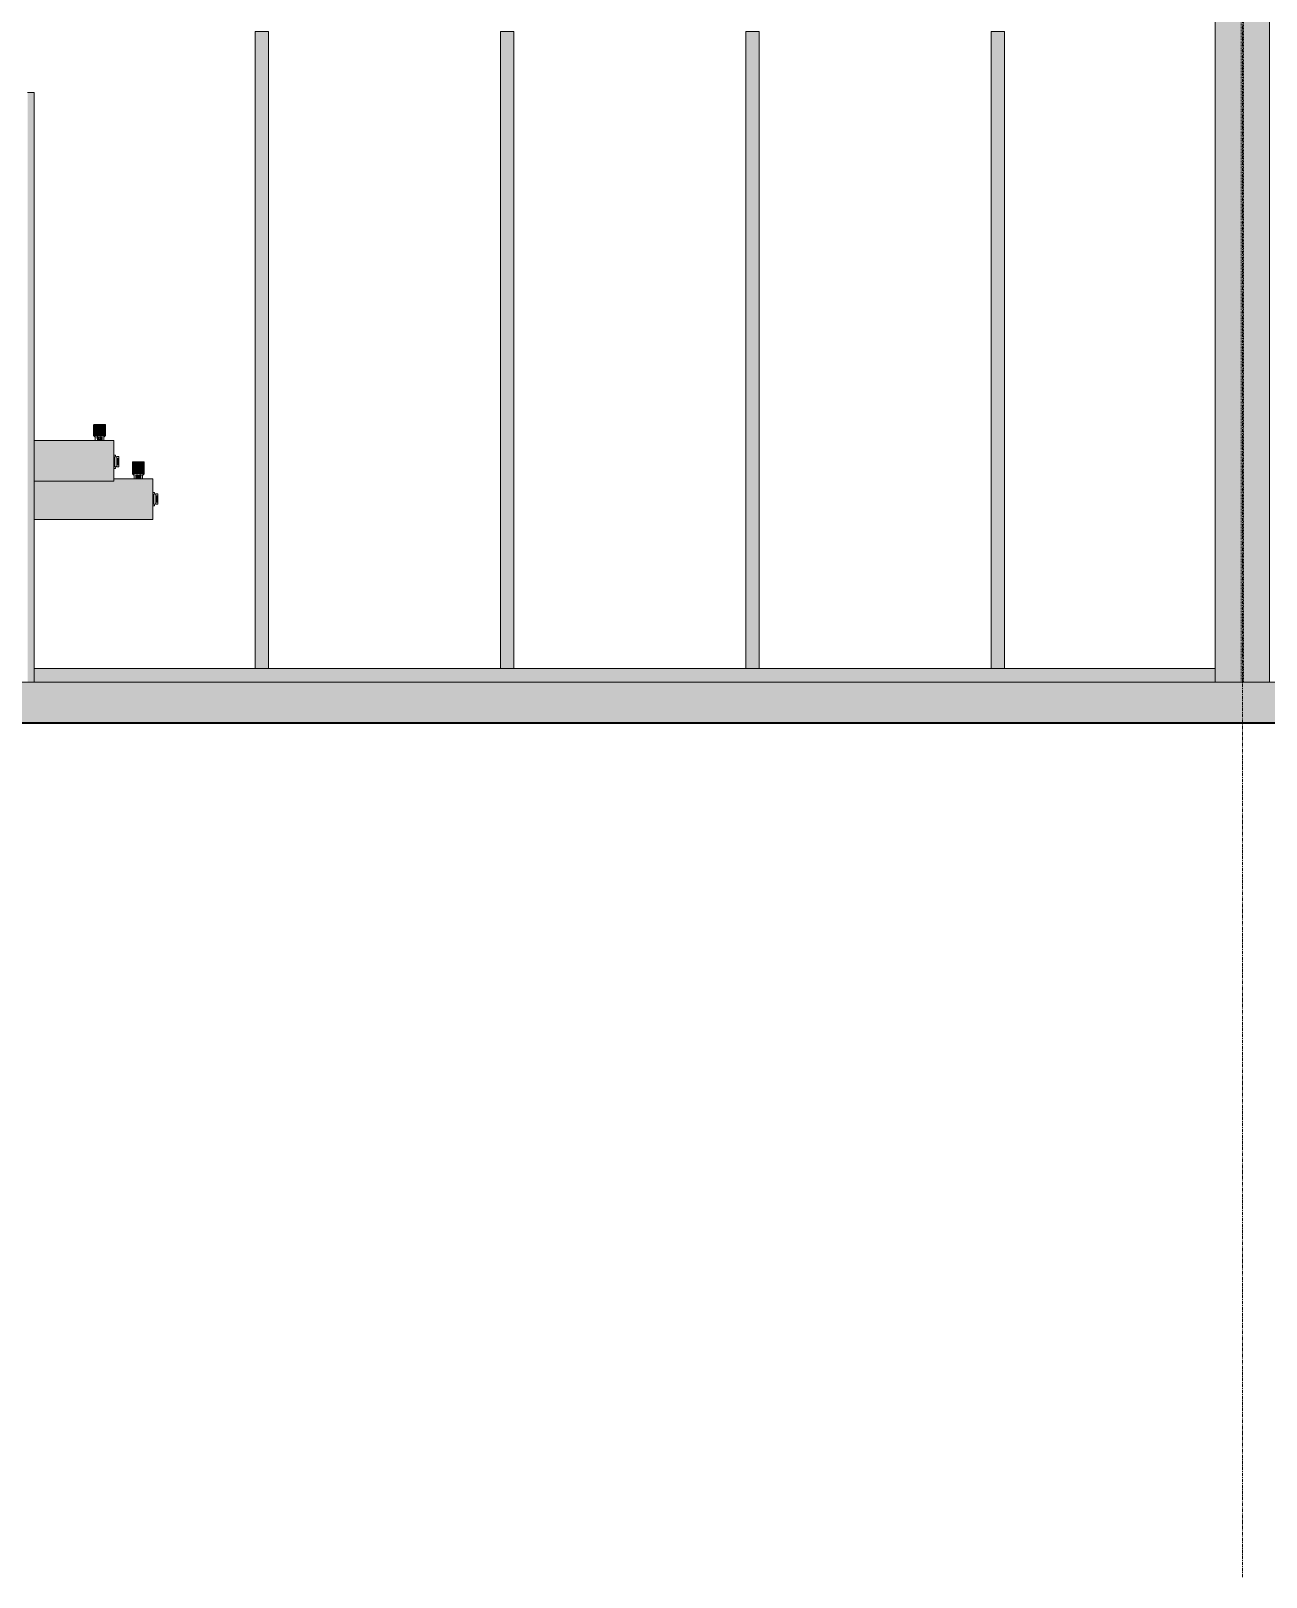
# Model space of a CAD drawing. Header units: inches. Extents: x -23034 to -8288, y -132 to 853.
# Drawn here: x -17270.7 to -17088.5, y -132 to 96.1 of the extents above; entities that cross this region are included whole.
import ezdxf

# ---------------------------------------------------------------- set-up
doc = ezdxf.new("R2010")
doc.units = ezdxf.units.IN
doc.header["$MEASUREMENT"] = 0
doc.linetypes.add('Grid Line 1_2_', pattern=[0.875, 0.5, -0.125, 0.125, -0.125])
doc.linetypes.add('Hidden 1_8_', pattern=[0.1875, 0.125, -0.0625])
for name, color, linetype, lineweight in [('A-DOOR', 31, 'Continuous', 9), ('A-DOOR-FRAM', 31, 'Continuous', 9), ('A-GLAZ-CWMG', 51, 'Continuous', 9), ('C-BLDG-PADS', 91, 'Continuous', 9), ('C-TOPO', 7, 'Continuous', 9), ('P-SANR-FIXT', 6, 'Continuous', 9), ('S-COLS', 52, 'Continuous', 9), ('S-GRID', 1, 'Continuous', 9)]:
    doc.layers.add(name, color=color, linetype=linetype, lineweight=lineweight)

# ---------------------------------------------------------------- blocks, each defined once
blk = doc.blocks.new('W-Wide Flange-Column - B2_D-1007399-Section 8')
at = {"layer": 'S-COLS'}
blk.add_hatch(color=256, dxfattribs=at).paths.add_polyline_path([(-23081.89, 0), (-23081.89, 144), (-23082.89, 144), (-23082.89, 142.69), (-23084.86, 142.66), (-23085.25, 142.42), (-23085.48, 142.03), (-23085.52, 141.8), (-23085.49, 133.25), (-23085.32, 132.89), (-23085.01, 132.65), (-23084.63, 132.56), (-23082.89, 132.56), (-23082.89, 118.07), (-23088.89, 118.07), (-23088.89, 132.56), (-23086.96, 132.58), (-23086.6, 132.75), (-23086.35, 133.06), (-23086.27, 133.45), (-23086.31, 142.06), (-23086.53, 142.42), (-23086.96, 142.66), (-23087.16, 142.69), (-23088.89, 142.69), (-23088.89, 144), (-23089.89, 144), (-23089.89, 0)], flags=0)
for p, q in [((-23089.89, 144), (-23089.89, 0)), ((-23088.89, 144), (-23089.89, 144)), ((-23081.89, 144), (-23082.89, 144)), ((-23081.89, 144), (-23081.89, 0))]:
    blk.add_line(p, q, dxfattribs=at)
at = {"layer": 'S-COLS', "linetype": 'Hidden 1_8_'}
for p, q in [((-23086.05, 0), (-23086.05, 118.07)), ((-23085.73, 118.07), (-23085.73, 0))]:
    blk.add_line(p, q, dxfattribs=at)
blk = doc.blocks.new('Drinking_Fountain-Haws_Corporation-Wall_Mounted_1119 - 1119-477162-Section 8')
at = {"layer": 'P-SANR-FIXT'}
for points in [[(-24122.95, 36.98), (-24122.59, 37.24), (-24122.08, 37.93), (-24122.09, 37.99), (-24123.83, 37.93), (-24123.59, 37.56), (-24123.16, 37.08)], [(-24123.79, 36.37), (-24122.95, 36.37), (-24122.95, 36.98), (-24123.32, 37.24), (-24123.82, 37.83), (-24123.79, 36.67)], [(-24122.44, 36.37), (-24122.12, 36.37), (-24122.12, 37.83), (-24122.59, 37.24), (-24122.95, 36.98), (-24122.95, 36.37), (-24122.59, 36.37)], [(-24126.16, 29.63), (-24124.03, 29.63), (-24124.03, 35.63), (-24132.58, 35.63), (-24132.58, 29.63), (-24130.48, 29.63)], [(-24124.03, 29.63), (-24121.05, 29.63), (-24121.05, 35.63), (-24124.03, 35.63), (-24124.03, 34.22)], [(-24123.18, 35.63), (-24122.95, 35.63), (-24122.97, 36.12), (-24123.4, 36.12), (-24123.31, 35.63), (-24123.21, 35.63)], [(-24122.7, 35.63), (-24122.51, 35.63), (-24122.51, 36.12), (-24122.95, 36.12), (-24122.95, 35.63), (-24122.73, 35.63)], [(-24121.05, 29.63), (-24120.83, 29.63), (-24120.83, 35.63), (-24121.05, 35.63), (-24121.05, 34.22)], [(-24120.83, 31.71), (-24120.64, 31.71), (-24120.64, 33.31), (-24120.83, 33.31), (-24120.83, 31.96)], [(-24120.39, 31.97), (-24120.14, 31.97), (-24120.14, 33.05), (-24120.39, 33.05), (-24120.39, 32.1)], [(-24117.23, 31.47), (-24116.86, 31.73), (-24116.35, 32.42), (-24116.37, 32.48), (-24118.1, 32.42), (-24117.86, 32.05), (-24117.43, 31.57)], [(-24117.48, 30.75), (-24117.23, 30.75), (-24117.23, 31.47), (-24117.59, 31.73), (-24118.1, 32.33), (-24118.06, 30.75), (-24117.52, 30.75)], [(-24116.71, 30.75), (-24116.39, 30.75), (-24116.4, 32.33), (-24116.86, 31.73), (-24117.23, 31.47), (-24117.23, 30.75), (-24116.86, 30.75)], [(-24132.58, 24), (-24118.28, 24), (-24118.28, 30), (-24120.83, 30), (-24120.83, 29.63), (-24132.58, 29.63), (-24132.58, 24.85)], [(-24115.82, 24), (-24115.3, 24), (-24115.3, 30), (-24118.28, 30), (-24118.28, 24), (-24116.3, 24)], [(-24117.67, 30), (-24117.23, 30), (-24117.24, 30.5), (-24117.67, 30.5), (-24117.67, 30.09)], [(-24116.89, 30), (-24116.79, 30), (-24116.79, 30.5), (-24117.23, 30.5), (-24117.23, 30), (-24116.9, 30)], [(-24115.08, 24), (-24115.08, 30), (-24115.3, 30), (-24115.3, 24)], [(-24115.08, 26.2), (-24114.89, 26.2), (-24114.89, 27.8), (-24115.08, 27.8), (-24115.08, 26.45)], [(-24114.39, 26.46), (-24114.39, 27.54), (-24114.64, 27.54), (-24114.64, 26.46)]]:
    blk.add_hatch(color=256, dxfattribs=at).paths.add_polyline_path(points, flags=0)
h = blk.add_hatch(color=256, dxfattribs=at)
h.paths.add_polyline_path([(-24123.4, 36.12), (-24123.47, 36.37), (-24123.63, 36.37)], flags=0)
h.paths.add_polyline_path([(-24123.49, 36.12), (-24123.63, 36.37), (-24123.79, 36.37), (-24123.59, 36.21)], flags=0)
h.paths.add_polyline_path([(-24123.21, 36.37), (-24123.03, 36.19), (-24122.95, 36.37)], flags=0)
h.paths.add_polyline_path([(-24123.18, 36.12), (-24123.21, 36.37), (-24123.47, 36.37), (-24123.21, 36.15)], flags=0)
h = blk.add_hatch(color=256, dxfattribs=at)
h.paths.add_polyline_path([(-24122.28, 36.37), (-24122.44, 36.37), (-24122.51, 36.12)], flags=0)
h.paths.add_polyline_path([(-24122.42, 36.12), (-24122.12, 36.37), (-24122.32, 36.31)], flags=0)
h.paths.add_polyline_path([(-24122.7, 36.37), (-24122.95, 36.37), (-24122.84, 36.12), (-24122.76, 36.28)], flags=0)
h.paths.add_polyline_path([(-24122.73, 36.12), (-24122.44, 36.37), (-24122.7, 36.37)], flags=0)
h = blk.add_hatch(color=256, dxfattribs=at)
h.paths.add_polyline_path([(-24117.48, 30.75), (-24117.3, 30.56), (-24117.23, 30.75)], flags=0)
h.paths.add_polyline_path([(-24117.74, 30.75), (-24117.9, 30.75), (-24117.67, 30.5)], flags=0)
h.paths.add_polyline_path([(-24117.45, 30.5), (-24117.52, 30.75), (-24117.74, 30.75), (-24117.48, 30.53)], flags=0)
h.paths.add_polyline_path([(-24117.76, 30.5), (-24117.9, 30.75), (-24118.06, 30.75), (-24117.86, 30.58)], flags=0)
h = blk.add_hatch(color=256, dxfattribs=at)
h.paths.add_polyline_path([(-24116.55, 30.75), (-24116.71, 30.75), (-24116.79, 30.5)], flags=0)
h.paths.add_polyline_path([(-24116.69, 30.5), (-24116.39, 30.75), (-24116.59, 30.68)], flags=0)
h.paths.add_polyline_path([(-24116.97, 30.75), (-24117.23, 30.75), (-24117.12, 30.5), (-24117.03, 30.65)], flags=0)
h.paths.add_polyline_path([(-24117.01, 30.5), (-24116.71, 30.75), (-24116.97, 30.75)], flags=0)
for p, q in [((-24123.83, 37.96), (-24123.83, 36.37)), ((-24122.15, 38.01), (-24123.75, 38.01)), ((-24122.16, 38.01), (-24123.75, 38.01)), ((-24122.17, 38.01), (-24123.74, 38.01)), ((-24122.08, 36.37), (-24122.08, 37.96)), ((-24132.58, 35.63), (-24124.03, 35.63)), ((-24124.03, 35.63), (-24121.05, 35.63)), ((-24123.83, 36.37), (-24123.58, 36.12)), ((-24122.95, 36.37), (-24123.79, 36.37)), ((-24123.58, 36.12), (-24123.58, 35.63)), ((-24122.95, 36.12), (-24123.4, 36.12)), ((-24122.12, 36.37), (-24122.95, 36.37)), ((-24122.51, 36.12), (-24122.95, 36.12)), ((-24122.33, 36.12), (-24122.08, 36.37)), ((-24122.33, 35.63), (-24122.33, 36.12)), ((-24121.05, 35.63), (-24120.83, 35.63)), ((-24120.83, 29.63), (-24120.83, 35.63)), ((-24120.64, 33.5), (-24120.83, 33.5)), ((-24120.83, 31.52), (-24120.83, 33.5)), ((-24120.53, 33.24), (-24120.59, 33.46)), ((-24120.39, 33.22), (-24120.51, 33.22)), ((-24120.14, 33.27), (-24120.39, 33.27)), ((-24120.39, 31.75), (-24120.39, 33.27)), ((-24120.39, 33.27), (-24120.39, 33.05)), ((-24120.39, 33.08), (-24120.39, 33.22)), ((-24120.39, 33.22), (-24120.39, 33.08)), ((-24120.39, 31.97), (-24120.39, 31.75)), ((-24120.39, 31.8), (-24120.39, 31.94)), ((-24120.39, 31.94), (-24120.39, 31.8)), ((-24118.1, 32.45), (-24118.1, 30.75)), ((-24116.43, 32.5), (-24118.03, 32.5)), ((-24116.44, 32.5), (-24118.02, 32.5)), ((-24116.44, 32.5), (-24118.01, 32.5)), ((-24116.35, 30.75), (-24116.35, 32.45)), ((-24120.83, 31.52), (-24120.64, 31.52)), ((-24120.83, 30), (-24118.28, 30)), ((-24120.59, 31.55), (-24120.53, 31.78)), ((-24120.51, 31.8), (-24120.39, 31.8)), ((-24120.39, 31.75), (-24120.14, 31.75)), ((-24118.28, 30), (-24115.3, 30)), ((-24118.1, 30.75), (-24117.85, 30.5)), ((-24117.23, 30.75), (-24118.06, 30.75)), ((-24117.85, 30.5), (-24117.85, 30)), ((-24117.23, 30.5), (-24117.67, 30.5)), ((-24116.39, 30.75), (-24117.23, 30.75)), ((-24116.79, 30.5), (-24117.23, 30.5)), ((-24116.6, 30.5), (-24116.35, 30.75)), ((-24116.6, 30), (-24116.6, 30.5)), ((-24115.3, 30), (-24115.08, 30)), ((-24115.08, 24), (-24115.08, 30)), ((-24124.03, 29.63), (-24132.58, 29.63)), ((-24121.05, 29.63), (-24124.03, 29.63)), ((-24120.83, 29.63), (-24121.05, 29.63)), ((-24114.89, 27.99), (-24115.08, 27.99)), ((-24115.08, 27.99), (-24115.08, 26.01)), ((-24114.78, 27.73), (-24114.84, 27.96)), ((-24114.64, 27.71), (-24114.76, 27.71)), ((-24114.39, 27.76), (-24114.64, 27.76)), ((-24114.64, 27.54), (-24114.64, 27.76)), ((-24114.64, 27.76), (-24114.64, 26.24)), ((-24114.64, 27.57), (-24114.64, 27.71)), ((-24114.64, 27.71), (-24114.64, 27.57)), ((-24115.08, 26.01), (-24114.89, 26.01)), ((-24114.84, 26.04), (-24114.78, 26.27)), ((-24114.76, 26.29), (-24114.64, 26.29)), ((-24114.64, 26.24), (-24114.64, 26.46)), ((-24114.64, 26.29), (-24114.64, 26.43)), ((-24114.64, 26.43), (-24114.64, 26.29)), ((-24114.64, 26.24), (-24114.39, 26.24)), ((-24118.28, 24), (-24132.58, 24)), ((-24115.3, 24), (-24118.28, 24)), ((-24115.08, 24), (-24115.3, 24))]:
    blk.add_line(p, q, dxfattribs=at)
at = {"layer": 'P-SANR-FIXT', "flags": 128}
for points in [[(-24120.64, 33.5), (-24120.63, 33.5), (-24120.63, 33.5), (-24120.63, 33.5), (-24120.63, 33.5), (-24120.63, 33.5), (-24120.63, 33.5), (-24120.62, 33.5), (-24120.62, 33.5), (-24120.62, 33.5), (-24120.62, 33.5), (-24120.62, 33.49), (-24120.61, 33.49), (-24120.61, 33.49), (-24120.61, 33.49), (-24120.61, 33.49), (-24120.61, 33.49), (-24120.61, 33.49), (-24120.61, 33.49), (-24120.6, 33.49), (-24120.6, 33.48), (-24120.6, 33.48), (-24120.6, 33.48), (-24120.6, 33.48), (-24120.6, 33.48), (-24120.6, 33.48), (-24120.6, 33.48), (-24120.59, 33.47), (-24120.59, 33.47), (-24120.59, 33.47), (-24120.59, 33.47), (-24120.59, 33.47), (-24120.59, 33.47), (-24120.59, 33.46)], [(-24120.53, 33.24), (-24120.53, 33.24), (-24120.53, 33.24), (-24120.53, 33.24), (-24120.53, 33.24), (-24120.53, 33.23), (-24120.53, 33.23), (-24120.53, 33.23), (-24120.53, 33.23), (-24120.53, 33.23), (-24120.53, 33.23), (-24120.53, 33.23), (-24120.53, 33.23), (-24120.52, 33.23), (-24120.52, 33.23), (-24120.52, 33.23), (-24120.52, 33.23), (-24120.52, 33.23), (-24120.52, 33.23), (-24120.52, 33.23), (-24120.52, 33.22), (-24120.52, 33.22), (-24120.52, 33.22), (-24120.52, 33.22), (-24120.52, 33.22), (-24120.51, 33.22), (-24120.51, 33.22), (-24120.51, 33.22), (-24120.51, 33.22), (-24120.51, 33.22), (-24120.51, 33.22), (-24120.51, 33.22), (-24120.51, 33.22), (-24120.51, 33.22)], [(-24120.14, 33.27), (-24120.13, 33.27), (-24120.13, 33.27), (-24120.13, 33.27), (-24120.13, 33.27), (-24120.13, 33.27), (-24120.13, 33.27), (-24120.12, 33.27), (-24120.12, 33.27), (-24120.12, 33.27), (-24120.12, 33.27), (-24120.12, 33.27), (-24120.11, 33.27), (-24120.11, 33.27), (-24120.11, 33.26), (-24120.11, 33.26), (-24120.11, 33.26), (-24120.11, 33.26), (-24120.11, 33.26), (-24120.1, 33.26), (-24120.1, 33.26), (-24120.1, 33.26), (-24120.1, 33.25), (-24120.1, 33.25), (-24120.1, 33.25), (-24120.1, 33.25), (-24120.1, 33.25), (-24120.1, 33.25), (-24120.09, 33.25), (-24120.09, 33.24), (-24120.09, 33.24), (-24120.09, 33.24), (-24120.09, 33.24), (-24120.09, 33.24), (-24120.09, 33.23), (-24120.09, 33.23), (-24120.09, 33.23), (-24120.09, 33.23), (-24120.09, 33.23), (-24120.09, 33.23), (-24120.09, 33.22)], [(-24120.09, 31.79), (-24120.09, 31.79), (-24120.09, 31.8), (-24120.09, 31.8), (-24120.09, 31.8), (-24120.09, 31.81), (-24120.09, 31.81), (-24120.09, 31.82), (-24120.09, 31.83), (-24120.09, 31.84), (-24120.09, 31.85), (-24120.09, 31.86), (-24120.09, 31.87), (-24120.09, 31.89), (-24120.09, 31.9), (-24120.09, 31.92), (-24120.09, 31.93), (-24120.09, 31.95), (-24120.09, 31.97), (-24120.09, 31.99), (-24120.09, 32.01), (-24120.09, 32.03), (-24120.09, 32.05), (-24120.09, 32.08), (-24120.09, 32.1), (-24120.09, 32.12), (-24120.09, 32.15), (-24120.09, 32.17), (-24120.09, 32.2), (-24120.09, 32.22), (-24120.09, 32.25), (-24120.09, 32.28), (-24120.09, 32.3), (-24120.09, 32.33), (-24120.09, 32.36), (-24120.09, 32.39), (-24120.09, 32.42), (-24120.09, 32.44), (-24120.09, 32.47), (-24120.09, 32.5), (-24120.09, 32.53), (-24120.09, 32.56), (-24120.09, 32.59), (-24120.09, 32.62), (-24120.09, 32.64), (-24120.09, 32.67), (-24120.09, 32.7), (-24120.09, 32.73), (-24120.09, 32.75), (-24120.09, 32.78), (-24120.09, 32.81), (-24120.09, 32.83), (-24120.09, 32.86), (-24120.09, 32.88), (-24120.09, 32.91), (-24120.09, 32.93), (-24120.09, 32.95), (-24120.09, 32.98), (-24120.09, 33), (-24120.09, 33.02), (-24120.09, 33.04), (-24120.09, 33.06), (-24120.09, 33.07), (-24120.09, 33.09), (-24120.09, 33.11), (-24120.09, 33.12), (-24120.09, 33.14), (-24120.09, 33.15), (-24120.09, 33.16), (-24120.09, 33.17), (-24120.09, 33.18), (-24120.09, 33.19), (-24120.09, 33.2), (-24120.09, 33.21), (-24120.09, 33.21), (-24120.09, 33.22), (-24120.09, 33.22), (-24120.09, 33.22), (-24120.09, 33.22)], [(-24120.09, 33.22), (-24120.09, 33.22), (-24120.09, 33.22), (-24120.09, 33.22), (-24120.09, 33.22), (-24120.09, 33.21), (-24120.09, 33.2), (-24120.09, 33.2), (-24120.09, 33.19), (-24120.09, 33.18), (-24120.09, 33.17), (-24120.09, 33.16), (-24120.09, 33.14), (-24120.09, 33.13), (-24120.09, 33.12), (-24120.09, 33.1), (-24120.09, 33.08), (-24120.09, 33.07), (-24120.09, 33.05), (-24120.09, 33.03), (-24120.09, 33.01), (-24120.09, 32.99), (-24120.09, 32.96), (-24120.09, 32.94), (-24120.09, 32.92), (-24120.09, 32.9), (-24120.09, 32.87), (-24120.09, 32.85), (-24120.09, 32.82), (-24120.09, 32.79), (-24120.09, 32.77), (-24120.09, 32.74), (-24120.09, 32.71), (-24120.09, 32.69), (-24120.09, 32.66), (-24120.09, 32.63), (-24120.09, 32.6), (-24120.09, 32.57), (-24120.09, 32.55), (-24120.09, 32.52), (-24120.09, 32.49), (-24120.09, 32.46), (-24120.09, 32.43), (-24120.09, 32.4), (-24120.09, 32.37), (-24120.09, 32.35), (-24120.09, 32.32), (-24120.09, 32.29), (-24120.09, 32.26), (-24120.09, 32.24), (-24120.09, 32.21), (-24120.09, 32.19), (-24120.09, 32.16), (-24120.09, 32.14), (-24120.09, 32.11), (-24120.09, 32.09), (-24120.09, 32.07), (-24120.09, 32.04), (-24120.09, 32.02), (-24120.09, 32), (-24120.09, 31.98), (-24120.09, 31.96), (-24120.09, 31.94), (-24120.09, 31.93), (-24120.09, 31.91), (-24120.09, 31.9), (-24120.09, 31.88), (-24120.09, 31.87), (-24120.09, 31.86), (-24120.09, 31.84), (-24120.09, 31.83), (-24120.09, 31.83), (-24120.09, 31.82), (-24120.09, 31.81), (-24120.09, 31.81), (-24120.09, 31.8), (-24120.09, 31.8), (-24120.09, 31.79), (-24120.09, 31.79)], [(-24120.59, 31.55), (-24120.59, 31.55), (-24120.59, 31.55), (-24120.59, 31.55), (-24120.59, 31.55), (-24120.59, 31.55), (-24120.6, 31.54), (-24120.6, 31.54), (-24120.6, 31.54), (-24120.6, 31.54), (-24120.6, 31.54), (-24120.6, 31.54), (-24120.6, 31.53), (-24120.6, 31.53), (-24120.6, 31.53), (-24120.61, 31.53), (-24120.61, 31.53), (-24120.61, 31.53), (-24120.61, 31.53), (-24120.61, 31.53), (-24120.61, 31.52), (-24120.62, 31.52), (-24120.62, 31.52), (-24120.62, 31.52), (-24120.62, 31.52), (-24120.62, 31.52), (-24120.62, 31.52), (-24120.63, 31.52), (-24120.63, 31.52), (-24120.63, 31.52), (-24120.63, 31.52), (-24120.63, 31.52), (-24120.64, 31.52), (-24120.64, 31.52)], [(-24120.51, 31.8), (-24120.51, 31.8), (-24120.51, 31.8), (-24120.51, 31.8), (-24120.51, 31.8), (-24120.51, 31.8), (-24120.51, 31.8), (-24120.51, 31.8), (-24120.52, 31.8), (-24120.52, 31.79), (-24120.52, 31.79), (-24120.52, 31.79), (-24120.52, 31.79), (-24120.52, 31.79), (-24120.52, 31.79), (-24120.52, 31.79), (-24120.52, 31.79), (-24120.52, 31.79), (-24120.52, 31.79), (-24120.52, 31.79), (-24120.52, 31.79), (-24120.53, 31.79), (-24120.53, 31.79), (-24120.53, 31.79), (-24120.53, 31.79), (-24120.53, 31.79), (-24120.53, 31.78), (-24120.53, 31.78), (-24120.53, 31.78), (-24120.53, 31.78), (-24120.53, 31.78), (-24120.53, 31.78), (-24120.53, 31.78), (-24120.53, 31.78)], [(-24120.09, 31.79), (-24120.09, 31.79), (-24120.09, 31.79), (-24120.09, 31.79), (-24120.09, 31.79), (-24120.09, 31.78), (-24120.09, 31.78), (-24120.09, 31.78), (-24120.09, 31.78), (-24120.09, 31.78), (-24120.09, 31.78), (-24120.09, 31.77), (-24120.09, 31.77), (-24120.1, 31.77), (-24120.1, 31.77), (-24120.1, 31.77), (-24120.1, 31.77), (-24120.1, 31.76), (-24120.1, 31.76), (-24120.1, 31.76), (-24120.1, 31.76), (-24120.11, 31.76), (-24120.11, 31.76), (-24120.11, 31.76), (-24120.11, 31.75), (-24120.11, 31.75), (-24120.11, 31.75), (-24120.11, 31.75), (-24120.12, 31.75), (-24120.12, 31.75), (-24120.12, 31.75), (-24120.12, 31.75), (-24120.12, 31.75), (-24120.12, 31.75), (-24120.13, 31.75), (-24120.13, 31.75), (-24120.13, 31.75), (-24120.13, 31.75), (-24120.13, 31.75), (-24120.14, 31.75), (-24120.14, 31.75)], [(-24114.89, 27.99), (-24114.88, 27.99), (-24114.88, 27.99), (-24114.88, 27.99), (-24114.88, 27.99), (-24114.88, 27.99), (-24114.88, 27.99), (-24114.87, 27.99), (-24114.87, 27.99), (-24114.87, 27.99), (-24114.87, 27.99), (-24114.87, 27.99), (-24114.86, 27.98), (-24114.86, 27.98), (-24114.86, 27.98), (-24114.86, 27.98), (-24114.86, 27.98), (-24114.86, 27.98), (-24114.86, 27.98), (-24114.85, 27.98), (-24114.85, 27.98), (-24114.85, 27.97), (-24114.85, 27.97), (-24114.85, 27.97), (-24114.85, 27.97), (-24114.85, 27.97), (-24114.85, 27.97), (-24114.84, 27.97), (-24114.84, 27.96), (-24114.84, 27.96), (-24114.84, 27.96), (-24114.84, 27.96), (-24114.84, 27.96), (-24114.84, 27.96)], [(-24114.78, 27.73), (-24114.78, 27.73), (-24114.78, 27.73), (-24114.78, 27.73), (-24114.78, 27.73), (-24114.78, 27.73), (-24114.78, 27.72), (-24114.78, 27.72), (-24114.78, 27.72), (-24114.78, 27.72), (-24114.78, 27.72), (-24114.78, 27.72), (-24114.78, 27.72), (-24114.77, 27.72), (-24114.77, 27.72), (-24114.77, 27.72), (-24114.77, 27.72), (-24114.77, 27.72), (-24114.77, 27.72), (-24114.77, 27.72), (-24114.77, 27.72), (-24114.77, 27.72), (-24114.77, 27.71), (-24114.77, 27.71), (-24114.77, 27.71), (-24114.76, 27.71), (-24114.76, 27.71), (-24114.76, 27.71), (-24114.76, 27.71), (-24114.76, 27.71), (-24114.76, 27.71), (-24114.76, 27.71), (-24114.76, 27.71), (-24114.76, 27.71)], [(-24114.39, 27.76), (-24114.38, 27.76), (-24114.38, 27.76), (-24114.38, 27.76), (-24114.38, 27.76), (-24114.38, 27.76), (-24114.38, 27.76), (-24114.37, 27.76), (-24114.37, 27.76), (-24114.37, 27.76), (-24114.37, 27.76), (-24114.37, 27.76), (-24114.36, 27.76), (-24114.36, 27.76), (-24114.36, 27.76), (-24114.36, 27.75), (-24114.36, 27.75), (-24114.36, 27.75), (-24114.36, 27.75), (-24114.35, 27.75), (-24114.35, 27.75), (-24114.35, 27.75), (-24114.35, 27.75), (-24114.35, 27.74), (-24114.35, 27.74), (-24114.35, 27.74), (-24114.35, 27.74), (-24114.35, 27.74), (-24114.34, 27.74), (-24114.34, 27.73), (-24114.34, 27.73), (-24114.34, 27.73), (-24114.34, 27.73), (-24114.34, 27.73), (-24114.34, 27.73), (-24114.34, 27.72), (-24114.34, 27.72), (-24114.34, 27.72), (-24114.34, 27.72), (-24114.34, 27.72), (-24114.34, 27.72)], [(-24114.34, 27.72), (-24114.34, 27.72), (-24114.34, 27.71), (-24114.34, 27.71), (-24114.34, 27.71), (-24114.34, 27.7), (-24114.34, 27.7), (-24114.34, 27.69), (-24114.34, 27.68), (-24114.34, 27.67), (-24114.34, 27.66), (-24114.34, 27.65), (-24114.34, 27.63), (-24114.34, 27.62), (-24114.34, 27.61), (-24114.34, 27.59), (-24114.34, 27.57), (-24114.34, 27.56), (-24114.34, 27.54), (-24114.34, 27.52), (-24114.34, 27.5), (-24114.34, 27.48), (-24114.34, 27.46), (-24114.34, 27.43), (-24114.34, 27.41), (-24114.34, 27.39), (-24114.34, 27.36), (-24114.34, 27.34), (-24114.34, 27.31), (-24114.34, 27.29), (-24114.34, 27.26), (-24114.34, 27.23), (-24114.34, 27.21), (-24114.34, 27.18), (-24114.34, 27.15), (-24114.34, 27.12), (-24114.34, 27.09), (-24114.34, 27.06), (-24114.34, 27.04), (-24114.34, 27.01), (-24114.34, 26.98), (-24114.34, 26.95), (-24114.34, 26.92), (-24114.34, 26.89), (-24114.34, 26.87), (-24114.34, 26.84), (-24114.34, 26.81), (-24114.34, 26.78), (-24114.34, 26.76), (-24114.34, 26.73), (-24114.34, 26.7), (-24114.34, 26.68), (-24114.34, 26.65), (-24114.34, 26.63), (-24114.34, 26.6), (-24114.34, 26.58), (-24114.34, 26.56), (-24114.34, 26.53), (-24114.34, 26.51), (-24114.34, 26.49), (-24114.34, 26.47), (-24114.34, 26.45), (-24114.34, 26.44), (-24114.34, 26.42), (-24114.34, 26.4), (-24114.34, 26.39), (-24114.34, 26.37), (-24114.34, 26.36), (-24114.34, 26.35), (-24114.34, 26.34), (-24114.34, 26.33), (-24114.34, 26.32), (-24114.34, 26.31), (-24114.34, 26.3), (-24114.34, 26.3), (-24114.34, 26.29), (-24114.34, 26.29), (-24114.34, 26.29), (-24114.34, 26.28)], [(-24114.34, 26.28), (-24114.34, 26.28), (-24114.34, 26.29), (-24114.34, 26.29), (-24114.34, 26.29), (-24114.34, 26.3), (-24114.34, 26.3), (-24114.34, 26.31), (-24114.34, 26.32), (-24114.34, 26.33), (-24114.34, 26.34), (-24114.34, 26.35), (-24114.34, 26.37), (-24114.34, 26.38), (-24114.34, 26.39), (-24114.34, 26.41), (-24114.34, 26.43), (-24114.34, 26.44), (-24114.34, 26.46), (-24114.34, 26.48), (-24114.34, 26.5), (-24114.34, 26.52), (-24114.34, 26.54), (-24114.34, 26.57), (-24114.34, 26.59), (-24114.34, 26.61), (-24114.34, 26.64), (-24114.34, 26.66), (-24114.34, 26.69), (-24114.34, 26.71), (-24114.34, 26.74), (-24114.34, 26.77), (-24114.34, 26.79), (-24114.34, 26.82), (-24114.34, 26.85), (-24114.34, 26.88), (-24114.34, 26.91), (-24114.34, 26.94), (-24114.34, 26.96), (-24114.34, 26.99), (-24114.34, 27.02), (-24114.34, 27.05), (-24114.34, 27.08), (-24114.34, 27.11), (-24114.34, 27.13), (-24114.34, 27.16), (-24114.34, 27.19), (-24114.34, 27.22), (-24114.34, 27.24), (-24114.34, 27.27), (-24114.34, 27.3), (-24114.34, 27.32), (-24114.34, 27.35), (-24114.34, 27.37), (-24114.34, 27.4), (-24114.34, 27.42), (-24114.34, 27.44), (-24114.34, 27.47), (-24114.34, 27.49), (-24114.34, 27.51), (-24114.34, 27.53), (-24114.34, 27.55), (-24114.34, 27.56), (-24114.34, 27.58), (-24114.34, 27.6), (-24114.34, 27.61), (-24114.34, 27.63), (-24114.34, 27.64), (-24114.34, 27.65), (-24114.34, 27.66), (-24114.34, 27.67), (-24114.34, 27.68), (-24114.34, 27.69), (-24114.34, 27.7), (-24114.34, 27.7), (-24114.34, 27.71), (-24114.34, 27.71), (-24114.34, 27.71), (-24114.34, 27.72)], [(-24114.84, 26.04), (-24114.84, 26.04), (-24114.84, 26.04), (-24114.84, 26.04), (-24114.84, 26.04), (-24114.84, 26.04), (-24114.85, 26.03), (-24114.85, 26.03), (-24114.85, 26.03), (-24114.85, 26.03), (-24114.85, 26.03), (-24114.85, 26.03), (-24114.85, 26.03), (-24114.85, 26.02), (-24114.85, 26.02), (-24114.86, 26.02), (-24114.86, 26.02), (-24114.86, 26.02), (-24114.86, 26.02), (-24114.86, 26.02), (-24114.86, 26.02), (-24114.87, 26.02), (-24114.87, 26.01), (-24114.87, 26.01), (-24114.87, 26.01), (-24114.87, 26.01), (-24114.87, 26.01), (-24114.88, 26.01), (-24114.88, 26.01), (-24114.88, 26.01), (-24114.88, 26.01), (-24114.88, 26.01), (-24114.89, 26.01), (-24114.89, 26.01)], [(-24114.76, 26.29), (-24114.76, 26.29), (-24114.76, 26.29), (-24114.76, 26.29), (-24114.76, 26.29), (-24114.76, 26.29), (-24114.76, 26.29), (-24114.76, 26.29), (-24114.77, 26.29), (-24114.77, 26.29), (-24114.77, 26.29), (-24114.77, 26.29), (-24114.77, 26.28), (-24114.77, 26.28), (-24114.77, 26.28), (-24114.77, 26.28), (-24114.77, 26.28), (-24114.77, 26.28), (-24114.77, 26.28), (-24114.77, 26.28), (-24114.77, 26.28), (-24114.78, 26.28), (-24114.78, 26.28), (-24114.78, 26.28), (-24114.78, 26.28), (-24114.78, 26.28), (-24114.78, 26.28), (-24114.78, 26.27), (-24114.78, 26.27), (-24114.78, 26.27), (-24114.78, 26.27), (-24114.78, 26.27), (-24114.78, 26.27), (-24114.78, 26.27)], [(-24114.34, 26.28), (-24114.34, 26.28), (-24114.34, 26.28), (-24114.34, 26.28), (-24114.34, 26.28), (-24114.34, 26.28), (-24114.34, 26.27), (-24114.34, 26.27), (-24114.34, 26.27), (-24114.34, 26.27), (-24114.34, 26.27), (-24114.34, 26.26), (-24114.34, 26.26), (-24114.35, 26.26), (-24114.35, 26.26), (-24114.35, 26.26), (-24114.35, 26.26), (-24114.35, 26.25), (-24114.35, 26.25), (-24114.35, 26.25), (-24114.35, 26.25), (-24114.36, 26.25), (-24114.36, 26.25), (-24114.36, 26.25), (-24114.36, 26.25), (-24114.36, 26.24), (-24114.36, 26.24), (-24114.36, 26.24), (-24114.37, 26.24), (-24114.37, 26.24), (-24114.37, 26.24), (-24114.37, 26.24), (-24114.37, 26.24), (-24114.37, 26.24), (-24114.38, 26.24), (-24114.38, 26.24), (-24114.38, 26.24), (-24114.38, 26.24), (-24114.38, 26.24), (-24114.39, 26.24), (-24114.39, 26.24)]]:
    blk.add_lwpolyline(points, dxfattribs=at)
at = {"layer": 'P-SANR-FIXT'}
for points, knots in [([(-24122.95, 36.98), (-24122.99, 36.99), (-24123.04, 37.01), (-24123.1, 37.05), (-24123.13, 37.07), (-24123.16, 37.08), (-24123.18, 37.1), (-24123.21, 37.13), (-24123.24, 37.16), (-24123.27, 37.19), (-24123.29, 37.22), (-24123.31, 37.23), (-24123.32, 37.24), (-24123.33, 37.25), (-24123.34, 37.27), (-24123.36, 37.29), (-24123.39, 37.32), (-24123.43, 37.37), (-24123.46, 37.41), (-24123.49, 37.45), (-24123.53, 37.49), (-24123.56, 37.52), (-24123.59, 37.56), (-24123.62, 37.6), (-24123.65, 37.64), (-24123.68, 37.67), (-24123.7, 37.71), (-24123.72, 37.74), (-24123.75, 37.77), (-24123.77, 37.81), (-24123.78, 37.84), (-24123.8, 37.86), (-24123.82, 37.9), (-24123.83, 37.93), (-24123.83, 37.97), (-24123.81, 38), (-24123.78, 38.01), (-24123.75, 38.01)], [0, 0, 0, 0, 0.055556, 0.083333, 0.097222, 0.111111, 0.125, 0.138889, 0.166667, 0.194444, 0.208333, 0.215278, 0.222222, 0.229167, 0.236111, 0.25, 0.277778, 0.305556, 0.333333, 0.361111, 0.388889, 0.416667, 0.444444, 0.472222, 0.5, 0.527778, 0.555556, 0.583333, 0.611111, 0.638889, 0.666667, 0.694444, 0.722222, 0.777778, 0.833333, 0.888889, 1, 1, 1, 1]), ([(-24122.16, 38.01), (-24122.13, 38.01), (-24122.09, 38), (-24122.08, 37.97), (-24122.08, 37.93), (-24122.09, 37.9), (-24122.11, 37.86), (-24122.12, 37.84), (-24122.14, 37.81), (-24122.16, 37.77), (-24122.18, 37.74), (-24122.21, 37.71), (-24122.24, 37.67), (-24122.27, 37.62), (-24122.31, 37.57), (-24122.35, 37.52), (-24122.39, 37.48), (-24122.43, 37.43), (-24122.47, 37.38), (-24122.52, 37.32), (-24122.56, 37.28), (-24122.58, 37.25), (-24122.6, 37.24), (-24122.62, 37.21), (-24122.66, 37.17), (-24122.7, 37.13), (-24122.73, 37.1), (-24122.75, 37.09), (-24122.77, 37.07), (-24122.79, 37.06), (-24122.85, 37.02), (-24122.91, 36.99), (-24122.95, 36.98)], [0, 0, 0, 0, 0.111111, 0.166667, 0.222222, 0.277778, 0.305556, 0.333333, 0.361111, 0.388889, 0.416667, 0.444444, 0.479167, 0.513889, 0.548611, 0.583333, 0.618056, 0.652778, 0.6875, 0.722222, 0.756944, 0.774306, 0.782986, 0.791667, 0.826389, 0.861111, 0.878472, 0.887153, 0.895833, 0.913194, 0.930556, 1, 1, 1, 1]), ([(-24122.22, 37.99), (-24122.22, 37.99), (-24122.2, 38.01), (-24122.18, 38.01), (-24122.16, 38.01)], [0.7142857, 0.7142857, 0.7142857, 0.7142857, 0.7857143, 1, 1, 1, 1]), ([(-24117.23, 31.47), (-24117.26, 31.48), (-24117.32, 31.51), (-24117.37, 31.54), (-24117.41, 31.56), (-24117.43, 31.57), (-24117.45, 31.59), (-24117.48, 31.62), (-24117.51, 31.65), (-24117.54, 31.69), (-24117.57, 31.71), (-24117.58, 31.72), (-24117.59, 31.73), (-24117.6, 31.74), (-24117.61, 31.76), (-24117.63, 31.78), (-24117.66, 31.82), (-24117.7, 31.86), (-24117.73, 31.9), (-24117.77, 31.94), (-24117.8, 31.98), (-24117.83, 32.02), (-24117.86, 32.05), (-24117.89, 32.09), (-24117.92, 32.13), (-24117.95, 32.16), (-24117.97, 32.2), (-24118, 32.23), (-24118.02, 32.27), (-24118.04, 32.3), (-24118.06, 32.33), (-24118.07, 32.35), (-24118.09, 32.39), (-24118.1, 32.43), (-24118.1, 32.46), (-24118.09, 32.49), (-24118.05, 32.5), (-24118.02, 32.5)], [0, 0, 0, 0, 0.055556, 0.083333, 0.097222, 0.111111, 0.125, 0.138889, 0.166667, 0.194444, 0.208333, 0.215278, 0.222222, 0.229167, 0.236111, 0.25, 0.277778, 0.305556, 0.333333, 0.361111, 0.388889, 0.416667, 0.444444, 0.472222, 0.5, 0.527778, 0.555556, 0.583333, 0.611111, 0.638889, 0.666667, 0.694444, 0.722222, 0.777778, 0.833333, 0.888889, 1, 1, 1, 1]), ([(-24116.44, 32.5), (-24116.4, 32.5), (-24116.37, 32.49), (-24116.35, 32.46), (-24116.35, 32.43), (-24116.37, 32.39), (-24116.38, 32.35), (-24116.4, 32.33), (-24116.41, 32.3), (-24116.43, 32.27), (-24116.46, 32.23), (-24116.48, 32.2), (-24116.51, 32.16), (-24116.55, 32.11), (-24116.58, 32.06), (-24116.62, 32.02), (-24116.66, 31.97), (-24116.7, 31.92), (-24116.75, 31.87), (-24116.79, 31.82), (-24116.83, 31.77), (-24116.86, 31.74), (-24116.87, 31.73), (-24116.9, 31.7), (-24116.93, 31.66), (-24116.97, 31.62), (-24117, 31.59), (-24117.02, 31.58), (-24117.04, 31.56), (-24117.07, 31.55), (-24117.13, 31.51), (-24117.18, 31.49), (-24117.23, 31.47)], [0, 0, 0, 0, 0.111111, 0.166667, 0.222222, 0.277778, 0.305556, 0.333333, 0.361111, 0.388889, 0.416667, 0.444444, 0.479167, 0.513889, 0.548611, 0.583333, 0.618056, 0.652778, 0.6875, 0.722222, 0.756944, 0.774306, 0.782986, 0.791667, 0.826389, 0.861111, 0.878472, 0.887153, 0.895833, 0.913194, 0.930556, 1, 1, 1, 1]), ([(-24116.5, 32.48), (-24116.49, 32.48), (-24116.47, 32.5), (-24116.45, 32.5), (-24116.44, 32.5)], [0.7142857, 0.7142857, 0.7142857, 0.7142857, 0.7857143, 1, 1, 1, 1])]:
    blk.add_open_spline(points, degree=3, knots=knots, dxfattribs=at)
for points in [[(-24123.75, 38.01), (-24123.74, 38.01), (-24123.72, 38.01), (-24123.7, 38), (-24123.68, 37.99)], [(-24118.02, 32.5), (-24118.01, 32.5), (-24117.99, 32.5), (-24117.97, 32.49), (-24117.96, 32.48)]]:
    blk.add_open_spline(points, degree=3, dxfattribs=at)
blk = doc.blocks.new('Rectangular Mullion - Rectangular Mullion 1-769200-Section 8')
at = {"layer": 'A-GLAZ-CWMG'}
blk.add_hatch(color=256, dxfattribs=at).paths.add_polyline_path([(-24099.02, 0), (-24099.02, 2), (-24132.58, 2), (-24132.58, 0)], flags=0)
blk.add_line((-24099.02, 2), (-24132.58, 2), dxfattribs=at)
blk = doc.blocks.new('Rectangular Mullion - Rectangular Mullion 1-V79-Section 8')
at = {"layer": 'A-GLAZ-CWMG'}
blk.add_hatch(color=256, dxfattribs=at).paths.add_polyline_path([(-22241.52, 0), (-22205.33, 0), (-22205.33, 2), (-22241.52, 2)], flags=0)
blk.add_line((-22205.33, 2), (-22241.52, 2), dxfattribs=at)
blk = doc.blocks.new('Rectangular Mullion - Rectangular Mullion 1-827430-Section 8')
at = {"layer": 'A-GLAZ-CWMG'}
blk.add_hatch(color=256, dxfattribs=at).paths.add_polyline_path([(-22240.52, 2), (-22240.52, 96), (-22242.52, 96), (-22242.52, 2)], flags=0)
for p, q in [((-22242.52, 96), (-22240.52, 96)), ((-22242.52, 96), (-22242.52, 2)), ((-22240.52, 2), (-22240.52, 96)), ((-22240.52, 2), (-22242.52, 2))]:
    blk.add_line(p, q, dxfattribs=at)
blk = doc.blocks.new('Single-Flush - 32_ x 84_-V88-Section 8')
at = {"layer": 'A-DOOR-FRAM'}
blk.add_hatch(color=256, dxfattribs=at).paths.add_polyline_path([(-24132.58, 0), (-24132.58, 87), (-24133.58, 87), (-24133.58, 0)], flags=0)
for p, q in [((-24133.58, 87), (-24132.58, 87)), ((-24132.58, 87), (-24132.58, 0))]:
    blk.add_line(p, q, dxfattribs=at)
blk = doc.blocks.new('Rectangular Mullion - Rectangular Mullion 1-1036168-Section 8')
at = {"layer": 'A-GLAZ-CWMG'}
blk.add_hatch(color=256, dxfattribs=at).paths.add_polyline_path([(-23958.39, 0), (-23958.39, 2), (-23990.45, 2), (-23990.45, 0)], flags=0)
blk.add_line((-23958.39, 2), (-23990.45, 2), dxfattribs=at)

msp = doc.modelspace()

# ---------------------------------------------------------------- hatches: boundary and pattern name
at = {"layer": 'C-BLDG-PADS'}
h = msp.add_hatch(dxfattribs=at)
h.set_pattern_fill('FP_10', color=256, style=0, pattern_type=2)
h.set_pattern_definition([(50, (-32953.716, 71.503), (55.0854, -4.81984), [5.76, -63.36]), (355, (-32953.716, 71.503), (-10.65569, 57.76853), [4.608, -50.688]), (100.451, (-32949.126, 71.1), (44.42947, 52.94866), [4.895, -53.848]), (46.184, (-32953.716, 86.86), (81.96444, -12.71212), [8.64, -95.04]), (96.636, (-32946.886, 85.804), (71.7815, 74.81238), [7.343, -80.772]), (351.184, (-32953.72, 86.86), (71.78195, 74.81243), [6.912, -76.032]), (21, (-32946.036, 83.023), (45.84207, -30.92146), [5.76, -63.36]), (326, (-32946.036, 83.023), (18.68706, 55.69148), [4.608, -50.688]), (71.451, (-32942.216, 80.446), (64.52891, 24.77011), [4.895, -53.848]), (37.5, (-32953.716, 71.503), (0.933895, 25.566816), [2.534, -47.539, 2.534, -48.922, -50.88]), (37.5, (-32953.716, 71.503), (0.933895, 25.566816), [-101.53, 2.534, -48.346]), (7.5, (-32953.716, 71.503), (20.20404, 30.291303), [2.534, -26.803, 2.534, -46.387, -19.392]), (7.5, (-32953.716, 71.503), (20.20404, 30.291303), [-78.259, 2.534, -16.858]), (327.5, (-32970.843, 71.503), (40.997785, -1.732403), [2.534, -16.666, 2.534, -57.37, -79.488]), (327.5, (-32970.843, 71.503), (40.997785, -1.732403), [-79.104, 2.534, -76.954]), (317.5, (-32978.523, 71.503), (44.78888, 7.68784), [2.534, -22.426, 2.534, -37.248, -56.448]), (317.5, (-32978.523, 71.503), (44.78888, 7.68784), [-64.742, 2.534, -53.914])])
h.paths.add_polyline_path([(-19421.96786, -6), (-15196.21786, -6), (-15196.21786, 0), (-19421.96786, 0)], flags=0)

# ---------------------------------------------------------------- linework, layer by layer
for p, q in [((-15207.96786, 0), (-18364.55648, 0)), ((-19421.96786, -6), (-15196.21786, -6))]:
    msp.add_line(p, q, dxfattribs=at)
at = {"layer": 'C-TOPO'}
msp.add_line((-15346.29932, -6.00628), (-18710.06103, -6.00628), dxfattribs=at)
at = {"layer": 'C-TOPO', "lineweight": 35}
msp.add_line((-18710.05816, -6.00628), (-15346.30026, -6.00628), dxfattribs=at)
at = {"layer": 'S-GRID', "linetype": 'Grid Line 1_2_'}
msp.add_line((-17091.96786, -132), (-17091.96786, 573.76478), dxfattribs=at)
msp.add_line((-17091.96786, -132), (-17091.96786, 573.76478), dxfattribs=at)

# ---------------------------------------------------------------- block references
at = {"layer": 'A-DOOR'}
msp.add_blockref('Single-Flush - 32_ x 84_-V88-Section 8', (6862.42236, 0), dxfattribs=at)
at = {"layer": 'A-GLAZ-CWMG'}
for name, p in [('Rectangular Mullion - Rectangular Mullion 1-827430-Section 8', (5004.92236, 0)), ('Rectangular Mullion - Rectangular Mullion 1-827430-Section 8', (5041.10986, 0)), ('Rectangular Mullion - Rectangular Mullion 1-827430-Section 8', (5077.29736, 0)), ('Rectangular Mullion - Rectangular Mullion 1-827430-Section 8', (5113.48486, 0)), ('Rectangular Mullion - Rectangular Mullion 1-769200-Section 8', (6862.42236, 0)), ('Rectangular Mullion - Rectangular Mullion 1-V79-Section 8', (5004.92236, 0)), ('Rectangular Mullion - Rectangular Mullion 1-V79-Section 8', (5041.10986, 0)), ('Rectangular Mullion - Rectangular Mullion 1-V79-Section 8', (5077.29736, 0)), ('Rectangular Mullion - Rectangular Mullion 1-1036168-Section 8', (6862.42236, 0))]:
    msp.add_blockref(name, p, dxfattribs=at)
at = {"layer": 'P-SANR-FIXT'}
msp.add_blockref('Drinking_Fountain-Haws_Corporation-Wall_Mounted_1119 - 1119-477162-Section 8', (6862.42236, 0), dxfattribs=at)
at = {"layer": 'S-COLS'}
msp.add_blockref('W-Wide Flange-Column - B2_D-1007399-Section 8', (5993.92236, 0), dxfattribs=at)

doc.saveas('drawing.dxf')
